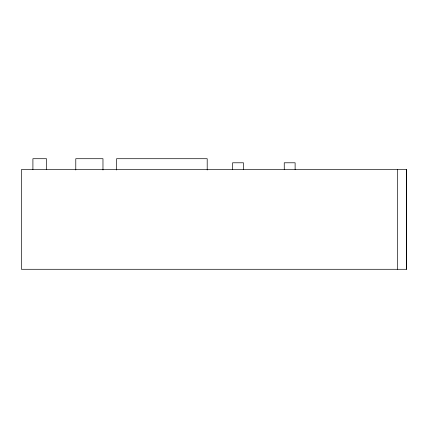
<?xml version="1.0" encoding="UTF-8"?>
<svg xmlns="http://www.w3.org/2000/svg" width="428" height="428" viewBox="0 0 428 428"><rect width="100%" height="100%" fill="white"/><g stroke="black" fill="none" stroke-linecap="round" stroke-linejoin="round"><path stroke-width="0.64" d="M397.537 269.287L397.537 169.59M406.6 269.287L406.6 169.59L21.4 169.59L21.4 269.287L406.6 269.287L406.6 169.59M284.262 169.59L284.245 162.79L295.117 162.79L295.117 169.59M243.457 169.59L243.457 162.79L232.581 162.79L232.581 169.59M207.2 170.007L207.2 158.713L116.566 158.713L116.566 170.007M102.971 170.007L102.971 158.713L75.783 158.713L75.783 170.007M46.502 169.59L46.502 158.713L32.908 158.713L32.908 169.59"/></g></svg>
